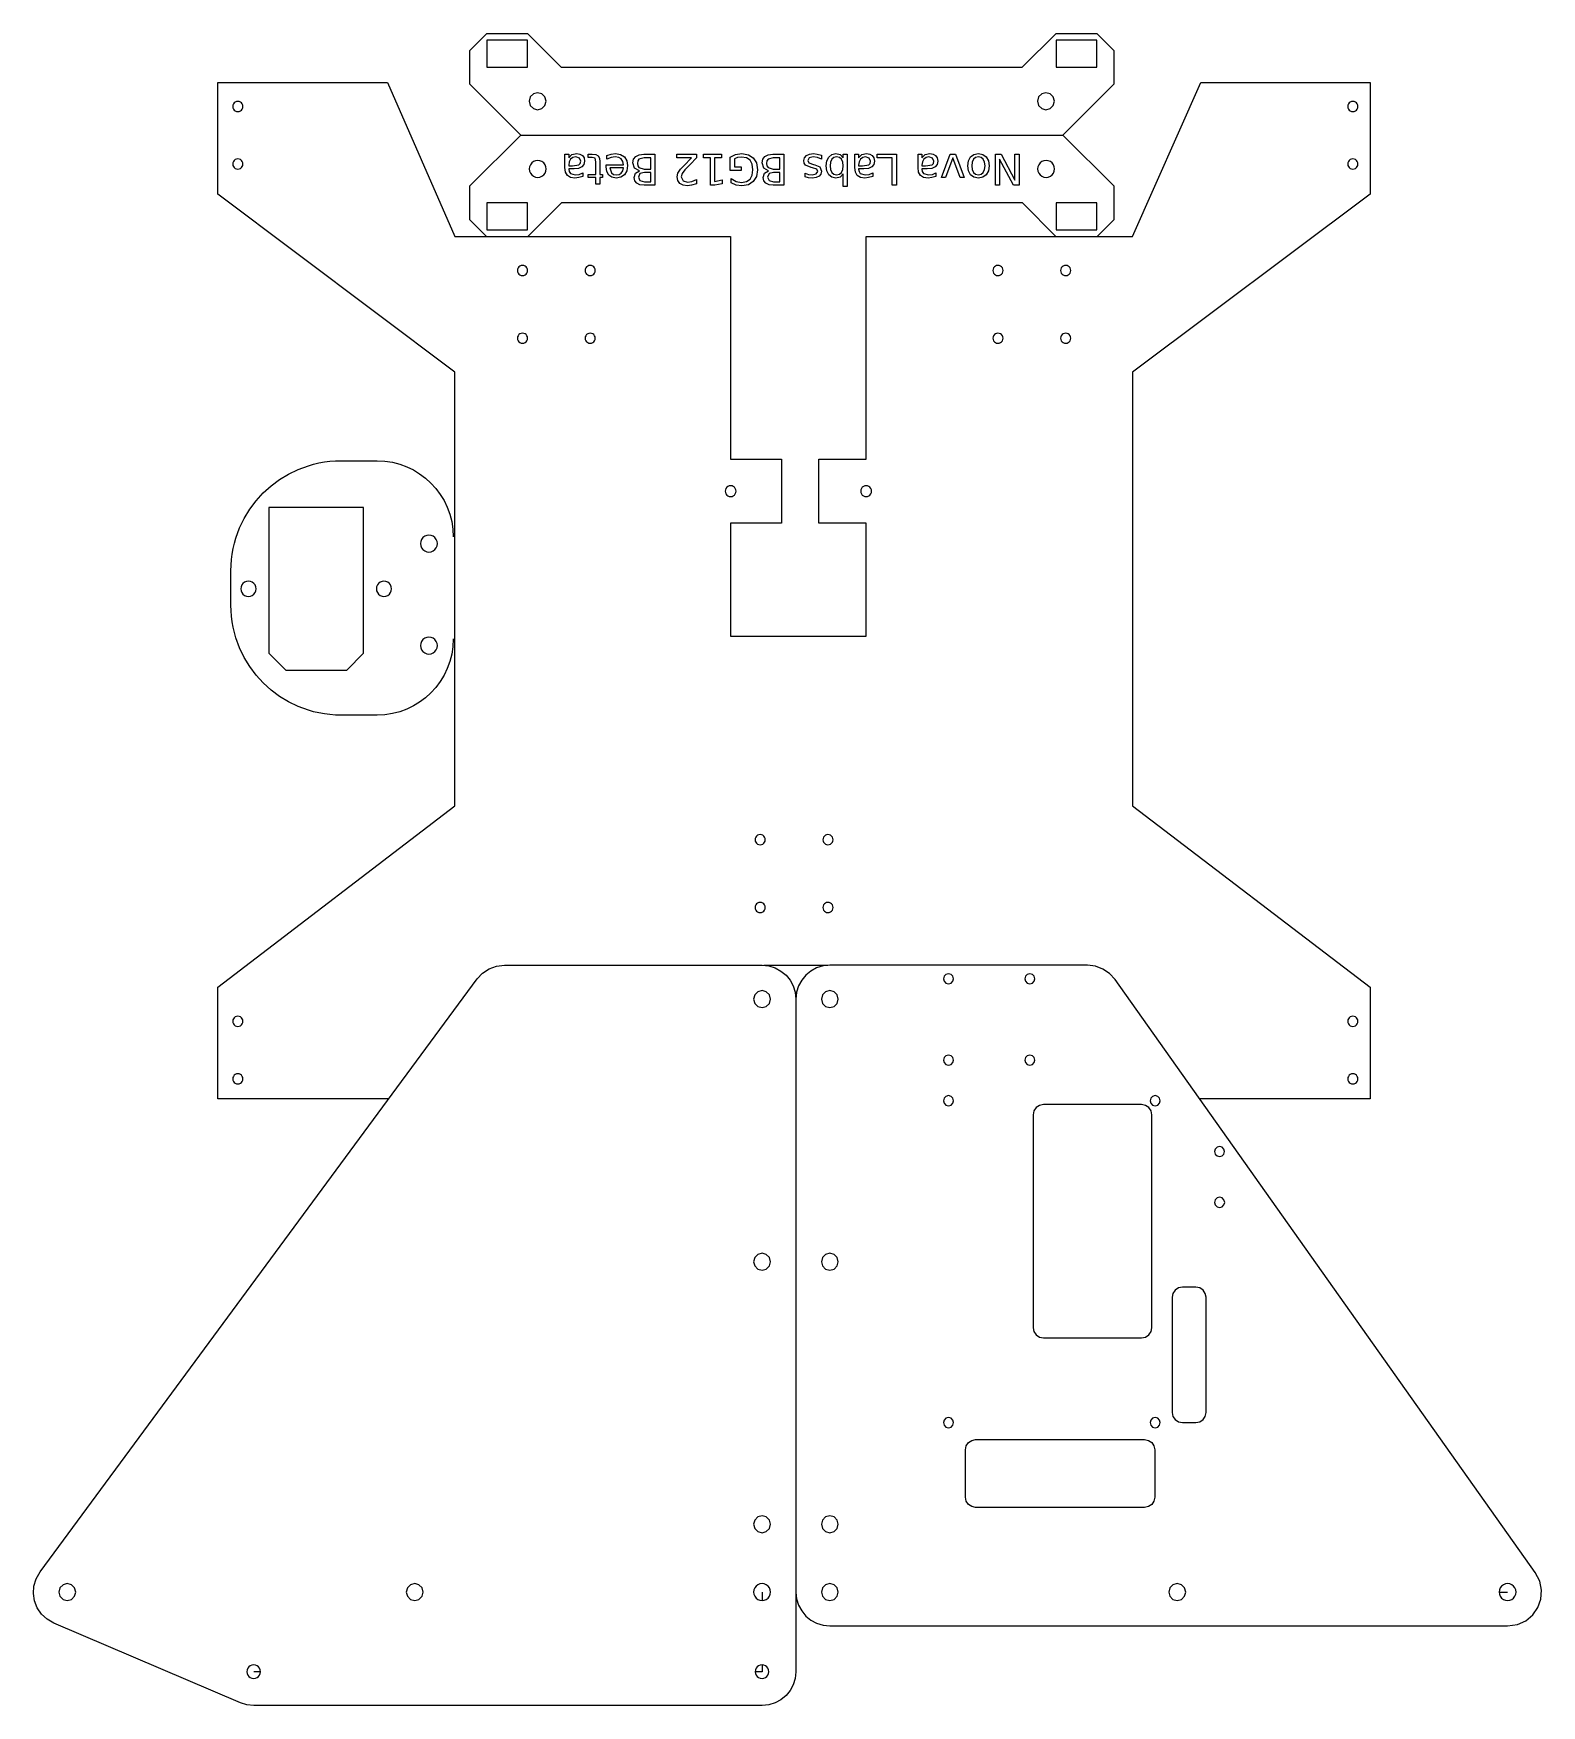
# Model space of a CAD drawing. Extents: x -523 to -78, y -101 to 392.
import ezdxf

# ---------------------------------------------------------------- set-up
doc = ezdxf.new("R2010")
doc.units = 0
doc.layers.add('Layer_1', color=7, linetype='CONTINUOUS')

msp = doc.modelspace()

# ---------------------------------------------------------------- linework, layer by layer
at = {"layer": 'Layer_1', "color": 7}
for points in [[(-378.845129, 362.330271), (-393.877989, 377.330291), (-393.877989, 387.302651), (-388.861359, 392.330291), (-376.861359, 392.330291), (-366.868899, 382.330281), (-230.874267, 382.330281), (-220.86136, 392.330291), (-208.872311, 392.330291), (-203.86136, 387.330271), (-203.86136, 377.330291), (-218.828571, 362.330271)], [(-417.704986, 77.8721), (-468.175659, 77.8721), (-468.175659, 110.872097), (-398.325659, 164.372098), (-398.325659, 292.372097), (-468.175659, 344.872095), (-468.175659, 377.872094), (-418.17568, 377.872094), (-398.325659, 332.372096), (-316.907019, 332.372096), (-316.907019, 266.722577), (-301.88784, 266.722577), (-301.88784, 247.755624), (-316.907019, 247.755624), (-316.907019, 214.39641), (-276.924721, 214.39641), (-276.924721, 247.755624), (-290.882708, 247.755624), (-290.882708, 266.722577), (-276.924721, 266.722577), (-276.924721, 332.372096), (-198.325665, 332.372096), (-178.17566, 377.872094), (-128.175681, 377.872094), (-128.175681, 344.872095), (-198.325665, 292.372097), (-198.325665, 164.372098), (-128.175681, 110.872097), (-128.175681, 77.8721), (-178.561952, 77.8721)], [(-388.801387, 332.330259), (-393.812338, 337.330275), (-393.812338, 347.330255), (-378.845127, 362.330278), (-218.828568, 362.330278), (-203.795708, 347.330255), (-203.795708, 337.357897), (-208.81234, 332.330259)], [(-220.81234, 332.330259), (-230.8048, 342.330265), (-366.799431, 342.330265), (-376.812338, 332.330259)], [(-398.749665, 213.632014), (-398.865829, 211.331518), (-399.206784, 209.097475), (-399.761218, 206.941197), (-400.517824, 204.873992), (-401.465291, 202.907171), (-402.592309, 201.052042), (-403.887568, 199.319916), (-405.339759, 197.722103), (-406.937573, 196.269912), (-408.669698, 194.974652), (-410.524826, 193.847634), (-412.491647, 192.900168), (-414.558851, 192.143562), (-416.715129, 191.589127), (-418.94917, 191.248172), (-421.249665, 191.132007), (-431.834909, 191.132007), (-433.507355, 191.174296), (-435.157846, 191.299801), (-436.78434, 191.50648), (-438.384795, 191.792292), (-439.957168, 192.155194), (-441.499418, 192.593144), (-444.485379, 193.68602), (-447.326343, 195.054585), (-450.005973, 196.682501), (-452.507932, 198.553433), (-454.815884, 200.651044), (-456.913494, 202.958997), (-458.784424, 205.460958), (-460.412339, 208.140588), (-461.780902, 210.981552), (-462.873776, 213.967514), (-463.311725, 215.509764), (-463.674626, 217.082137), (-463.960437, 218.682591), (-464.167116, 220.309085), (-464.29262, 221.959575), (-464.334908, 223.632021), (-464.334908, 233.723943), (-464.292619, 235.396389), (-464.167113, 237.046879), (-463.960433, 238.673372), (-463.674621, 240.273826), (-463.311719, 241.846199), (-462.873769, 243.388448), (-461.780893, 246.374408), (-460.41233, 249.21537), (-458.784414, 251.894998), (-456.913484, 254.396956), (-454.815874, 256.704907), (-452.507922, 258.802516), (-450.005964, 260.673445), (-447.326335, 262.301359), (-444.485373, 263.669922), (-441.499412, 264.762796), (-439.957163, 265.200746), (-438.384791, 265.563647), (-436.784337, 265.849458), (-435.157845, 266.056137), (-433.507354, 266.181642), (-431.834909, 266.223931), (-421.249665, 266.223931), (-418.949172, 266.107766), (-416.715132, 265.766811), (-414.558856, 265.212376), (-412.491652, 264.455771), (-410.524832, 263.508304), (-408.669704, 262.381287), (-406.937578, 261.086028), (-405.339765, 259.633838), (-403.887573, 258.036026), (-402.592313, 256.303902), (-401.465295, 254.448776), (-400.517828, 252.481957), (-399.761221, 250.414755), (-399.206785, 248.25848), (-398.86583, 246.024442), (-398.749665, 243.72395)], [(-307.05927, 117.36473), (-288.21679, 117.36473)], [(-297.622833, -67.668948), (-297.419668, -69.684298), (-296.836982, -71.561402), (-295.914988, -73.260047), (-294.693897, -74.740021), (-293.213922, -75.96111), (-291.515277, -76.883103), (-289.638173, -77.465787), (-287.622823, -77.668948), (-87.622823, -77.668948), (-84.749471, -77.262461), (-82.263948, -76.134371), (-80.237117, -74.421738), (-78.739839, -72.261621), (-77.842976, -69.791077), (-77.617389, -67.147166), (-78.133941, -64.466947), (-79.463493, -61.887478), (-203.463493, 113.112522), (-205.073316, 114.887944), (-207.030147, 116.214033), (-209.243483, 117.043999), (-211.622823, 117.331052), (-287.622823, 117.331052), (-289.638173, 117.127891), (-291.515277, 116.545207), (-293.213922, 115.623214), (-294.693897, 114.402125), (-295.914988, 112.922151), (-296.836982, 111.223506), (-297.419668, 109.346402), (-297.622833, 107.331052)], [(-307.632673, -67.668958), (-307.632673, -70.168958)], [(-90.122823, -67.668948), (-87.622823, -67.668948)], [(-455.632673, -91.168958), (-457.632673, -91.168958)], [(-307.632673, -91.168958), (-309.632683, -91.168958)], [(-307.632673, -89.168958), (-307.632673, -91.168958)]]:
    msp.add_lwpolyline(points, dxfattribs=at)
for points in [[(-388.861359, 382.330281), (-376.861359, 382.330281), (-376.861359, 390.330271), (-388.861359, 390.330271)], [(-220.86136, 390.330271), (-220.86136, 382.330281), (-208.86136, 382.330281), (-208.86136, 390.330271)], [(-462.310084, 372.27989), (-462.701638, 372.22816), (-463.060461, 372.079225), (-463.36904, 371.843188), (-463.609865, 371.530148), (-463.760697, 371.165127), (-463.810975, 370.77989), (-463.760697, 370.394654), (-463.609865, 370.029633), (-463.36904, 369.716593), (-463.060461, 369.480556), (-462.701638, 369.331621), (-462.310084, 369.279891), (-461.91853, 369.331621), (-461.559708, 369.480556), (-461.251129, 369.716593), (-461.010304, 370.029633), (-460.859471, 370.394654), (-460.809193, 370.77989), (-460.859471, 371.165127), (-461.010304, 371.530148), (-461.251129, 371.843188), (-461.559708, 372.079225), (-461.91853, 372.22816), (-462.310084, 372.27989)], [(-371.361359, 372.330271), (-371.695887, 373.580789), (-372.611005, 374.496355), (-373.861359, 374.831496), (-375.111713, 374.496355), (-376.026831, 373.580789), (-376.361359, 372.330271), (-376.026831, 371.079753), (-375.111713, 370.164187), (-373.861359, 369.829046), (-372.611005, 370.164187), (-371.695887, 371.079753), (-371.361359, 372.330271)], [(-221.361359, 372.330271), (-221.695887, 373.580789), (-222.611005, 374.496355), (-223.861359, 374.831496), (-225.111713, 374.496355), (-226.026831, 373.580789), (-226.361359, 372.330271), (-226.026831, 371.079753), (-225.111713, 370.164187), (-223.861359, 369.829046), (-222.611005, 370.164187), (-221.695887, 371.079753), (-221.361359, 372.330271)], [(-133.31008, 372.27989), (-133.701634, 372.22816), (-134.060456, 372.079225), (-134.369035, 371.843188), (-134.60986, 371.530148), (-134.760693, 371.165127), (-134.81097, 370.77989), (-134.760693, 370.394654), (-134.60986, 370.029633), (-134.369035, 369.716593), (-134.060456, 369.480556), (-133.701634, 369.331621), (-133.31008, 369.279891), (-132.918526, 369.331621), (-132.559703, 369.480556), (-132.251124, 369.716593), (-132.010299, 370.029633), (-131.859466, 370.394654), (-131.809189, 370.77989), (-131.859466, 371.165127), (-132.010299, 371.530148), (-132.251124, 371.843188), (-132.559703, 372.079225), (-132.918526, 372.22816), (-133.31008, 372.27989)], [(-365.807703, 352.760541), (-365.807703, 356.675631), (-364.680356, 356.675631), (-364.680356, 355.634061), (-363.718434, 356.559221), (-362.309249, 356.853311), (-361.362645, 356.706266), (-360.630481, 356.265131), (-360.166369, 355.571259), (-360.011665, 354.678261), (-360.204662, 353.662731), (-360.783653, 352.932101), (-361.751702, 352.490966), (-363.099618, 352.343921), (-364.680356, 352.343921), (-364.680356, 352.233631), (-364.551691, 351.544359), (-364.165697, 351.032761), (-362.732004, 350.603881), (-361.586276, 350.744801), (-360.51407, 351.167551), (-360.51407, 350.125981), (-361.714941, 349.770621), (-362.848415, 349.648081), (-364.148848, 349.841079), (-365.072477, 350.420071), (-365.623897, 351.391184), (-365.807703, 352.760541)], [(-363.559135, 353.226191), (-361.665926, 353.538661), (-361.270741, 353.961416), (-361.139013, 354.604741), (-361.531134, 355.560531), (-362.609467, 355.909771), (-363.453446, 355.744344), (-364.110555, 355.248061), (-364.537906, 354.471479), (-364.680356, 353.477391), (-364.680356, 353.226191)], [(-356.629619, 347.865161), (-356.629619, 349.813511), (-358.951708, 349.813511), (-358.951708, 350.689661), (-356.629619, 350.689661), (-356.629619, 354.414801), (-356.856309, 355.493141), (-357.793729, 355.732091), (-358.951708, 355.732091), (-358.951708, 356.675631), (-357.793729, 356.675631), (-356.690887, 356.554624), (-355.992419, 356.191601), (-355.620209, 355.502326), (-355.496139, 354.414801), (-355.496139, 350.689661), (-354.669009, 350.689661), (-354.669009, 349.813511), (-355.496139, 349.813511), (-355.496139, 347.865161)], [(-353.664199, 352.962731), (-353.664199, 353.514151), (-348.480859, 353.514151), (-348.692224, 354.540406), (-349.179319, 355.290951), (-349.932927, 355.745871), (-350.931609, 355.897511), (-352.187619, 355.738211), (-353.400749, 355.260321), (-353.400749, 356.326391), (-352.156989, 356.718521), (-350.864219, 356.853311), (-349.392232, 356.614361), (-348.260289, 355.897511), (-347.543439, 354.773229), (-347.304489, 353.311961), (-347.531184, 351.801686), (-348.211269, 350.640641), (-349.281947, 349.896221), (-350.668159, 349.648081), (-351.907319, 349.871714), (-352.855459, 350.542611), (-353.462014, 351.591841), (-353.664199, 352.962731)], [(-339.241509, 347.528181), (-342.402979, 347.528181), (-343.655934, 347.675226), (-344.584159, 348.116361), (-345.158554, 348.828611), (-345.350019, 349.789001), (-344.957899, 351.124661), (-343.806039, 351.743481), (-345.221349, 352.564481), (-345.729889, 354.114591), (-345.521574, 355.200584), (-344.896629, 356.007801), (-343.887222, 356.508674), (-342.525519, 356.675631), (-339.241509, 356.675631)], [(-340.479139, 352.307151), (-340.479139, 355.658561), (-342.464249, 355.658561), (-343.940829, 355.248061), (-344.303852, 354.722681), (-344.424859, 353.979801), (-344.303852, 353.235381), (-343.940829, 352.717661), (-342.464249, 352.307151)], [(-328.433669, 355.634061), (-332.753129, 355.634061), (-332.753129, 356.675631), (-326.944839, 356.675631), (-326.944839, 355.634061), (-328.862549, 353.679581), (-330.394279, 352.092711), (-331.221409, 350.965371), (-331.460359, 350.052461), (-330.945699, 348.863841), (-329.616159, 348.404331), (-328.384659, 348.606511), (-327.006109, 349.219201), (-327.006109, 347.969321), (-328.403039, 347.515931), (-329.591649, 347.362751), (-330.869107, 347.540431), (-331.858599, 348.073471), (-332.492739, 348.903666), (-332.704119, 349.972811), (-332.489669, 351.045011), (-331.723809, 352.233631), (-330.749639, 353.262951), (-328.433669, 355.634061)], [(-319.592569, 355.634061), (-321.614439, 355.634061), (-321.614439, 348.655531), (-319.414889, 349.096661), (-319.414889, 347.969321), (-321.602189, 347.528181), (-322.839819, 347.528181), (-322.839819, 355.634061), (-324.861699, 355.634061), (-324.861699, 356.675631), (-319.592569, 356.675631)], [(-315.775509, 355.370601), (-315.775509, 352.913721), (-313.753639, 352.913721), (-313.753639, 351.896651), (-317.000889, 351.896651), (-317.000889, 355.823991), (-315.420149, 356.595981), (-313.575959, 356.853311), (-311.664369, 356.540839), (-310.218419, 355.603421), (-309.313177, 354.102334), (-309.011429, 352.111091), (-309.313177, 350.116791), (-310.218419, 348.618771), (-311.664369, 347.676756), (-313.575959, 347.362751), (-315.273109, 347.583321), (-316.761939, 348.232771), (-316.761939, 349.550051), (-315.303739, 348.673911), (-313.680119, 348.379821), (-312.209664, 348.614174), (-311.155839, 349.317231), (-310.526297, 350.484406), (-310.316449, 352.111091), (-310.526297, 353.733186), (-311.155839, 354.898831), (-312.209664, 355.601889), (-313.680119, 355.836241), (-314.850349, 355.725961), (-315.775509, 355.370601)], [(-301.156749, 347.528181), (-304.318229, 347.528181), (-305.571177, 347.675226), (-306.499399, 348.116361), (-307.073794, 348.828611), (-307.265259, 349.789001), (-306.873139, 351.124661), (-305.721289, 351.743481), (-307.136599, 352.564481), (-307.645129, 354.114591), (-307.436814, 355.200584), (-306.811869, 356.007801), (-305.802469, 356.508674), (-304.440769, 356.675631), (-301.156749, 356.675631)], [(-302.394389, 352.307151), (-302.394389, 355.658561), (-304.379499, 355.658561), (-305.856079, 355.248061), (-306.219094, 354.722681), (-306.340099, 353.979801), (-306.219094, 353.235381), (-305.856079, 352.717661), (-304.379499, 352.307151)], [(-294.944089, 350.015701), (-294.944089, 351.081781), (-293.951529, 350.714161), (-292.885449, 350.591631), (-291.623309, 350.848951), (-291.206689, 351.620941), (-291.506899, 352.239761), (-292.713899, 352.662511), (-293.099889, 352.748311), (-294.803169, 353.477411), (-295.184567, 354.036489), (-295.311699, 354.782441), (-295.121767, 355.638671), (-294.551969, 356.295781), (-293.655909, 356.713944), (-292.474949, 356.853331), (-291.323099, 356.743041), (-290.067079, 356.424441), (-290.067079, 355.260341), (-291.298589, 355.750491), (-292.499459, 355.909791), (-293.724839, 355.640201), (-294.153719, 354.868211), (-293.841249, 354.163621), (-292.487209, 353.691851), (-292.095079, 353.599951), (-290.581739, 352.925991), (-290.116099, 351.669981), (-290.287652, 350.812216), (-290.802309, 350.175021), (-291.632502, 349.779831), (-292.750659, 349.648101), (-293.927019, 349.740001), (-294.944089, 350.015711)], [(-283.695119, 350.855081), (-284.589639, 349.948301), (-285.888539, 349.648081), (-287.020484, 349.896221), (-287.916539, 350.640641), (-288.504727, 351.789436), (-288.700789, 353.250701), (-288.504727, 354.711959), (-287.916539, 355.860751), (-287.020484, 356.605171), (-285.888539, 356.853311), (-284.589639, 356.559221), (-283.695119, 355.646311), (-283.695119, 356.675631), (-282.561639, 356.675631), (-282.561639, 347.142191), (-283.695119, 347.142191)], [(-287.530549, 353.250701), (-287.401884, 352.141731), (-287.015889, 351.302341), (-286.410859, 350.769309), (-285.612829, 350.591631), (-284.813274, 350.769309), (-284.203649, 351.302341), (-283.822252, 352.141731), (-283.695119, 353.250701), (-283.822252, 354.361194), (-284.203649, 355.205171), (-284.813274, 355.733621), (-285.612829, 355.909771), (-286.410859, 355.733621), (-287.015889, 355.205171), (-287.401884, 354.361194), (-287.530549, 353.250701)], [(-280.276309, 352.760541), (-280.276309, 356.675631), (-279.148969, 356.675631), (-279.148969, 355.634061), (-278.187039, 356.559221), (-276.777859, 356.853311), (-275.831252, 356.706266), (-275.099089, 356.265131), (-274.634974, 355.571259), (-274.480269, 354.678261), (-274.673267, 353.662731), (-275.252259, 352.932101), (-276.220312, 352.490966), (-277.568229, 352.343921), (-279.148969, 352.343921), (-279.148969, 352.233631), (-279.020304, 351.544359), (-278.634309, 351.032761), (-277.200609, 350.603881), (-276.054889, 350.744801), (-274.982679, 351.167551), (-274.982679, 350.125981), (-276.183549, 349.770621), (-277.317029, 349.648081), (-278.617459, 349.841079), (-279.541089, 350.420071), (-280.092504, 351.391184), (-280.276309, 352.760541)], [(-278.027739, 353.226191), (-276.134539, 353.538661), (-275.739349, 353.961416), (-275.607619, 354.604741), (-275.999739, 355.560531), (-277.078079, 355.909771), (-277.922054, 355.744344), (-278.579159, 355.248061), (-279.006517, 354.471479), (-279.148969, 353.477391), (-279.148969, 353.226191)], [(-267.973519, 347.528181), (-269.211149, 347.528181), (-269.211149, 355.634061), (-273.665399, 355.634061), (-273.665399, 356.675631), (-267.973519, 356.675631)], [(-261.601549, 352.760541), (-261.601549, 356.675631), (-260.474199, 356.675631), (-260.474199, 355.634061), (-259.512279, 356.559221), (-258.103099, 356.853311), (-257.156492, 356.706266), (-256.424329, 356.265131), (-255.960214, 355.571259), (-255.805509, 354.678261), (-255.998507, 353.662731), (-256.577499, 352.932101), (-257.545552, 352.490966), (-258.893469, 352.343921), (-260.474199, 352.343921), (-260.474199, 352.233631), (-260.345534, 351.544359), (-259.959539, 351.032761), (-258.525849, 350.603881), (-257.380119, 350.744801), (-256.307919, 351.167551), (-256.307919, 350.125981), (-257.508789, 349.770621), (-258.642259, 349.648081), (-259.942694, 349.841079), (-260.866319, 350.420071), (-261.417742, 351.391184), (-261.601549, 352.760541)], [(-259.352979, 353.226191), (-257.459769, 353.538661), (-257.064587, 353.961416), (-256.932859, 354.604741), (-257.324979, 355.560531), (-258.403309, 355.909771), (-259.247292, 355.744344), (-259.904399, 355.248061), (-260.331749, 354.471479), (-260.474199, 353.477391), (-260.474199, 353.226191)], [(-247.999849, 349.813511), (-249.194599, 349.813511), (-251.339009, 355.572791), (-253.483419, 349.813511), (-254.678159, 349.813511), (-252.104869, 356.675631), (-250.573149, 356.675631)], [(-243.796809, 349.648081), (-245.109492, 349.887031), (-246.106639, 350.603881), (-246.736182, 351.743481), (-246.946029, 353.250701), (-246.736182, 354.754849), (-246.106639, 355.897511), (-245.109492, 356.614361), (-243.796809, 356.853311), (-242.479527, 356.614361), (-241.480839, 355.897511), (-240.855894, 354.754849), (-240.647579, 353.250701), (-240.855894, 351.743481), (-241.480839, 350.603881), (-242.479527, 349.887031), (-243.796809, 349.648081)], [(-243.796809, 350.603881), (-242.984994, 350.781561), (-242.363109, 351.314601), (-241.967927, 352.150921), (-241.836199, 353.250701), (-241.966397, 354.352006), (-242.356989, 355.192921), (-242.980399, 355.721364), (-243.796809, 355.897511), (-244.604024, 355.719831), (-245.224369, 355.186791), (-245.619552, 354.347409), (-245.751279, 353.250701), (-245.619552, 352.158576), (-245.224369, 351.320721), (-244.604024, 350.783091), (-243.796809, 350.603881)], [(-231.800349, 347.528181), (-233.466869, 347.528181), (-237.522869, 355.180671), (-237.522869, 347.528181), (-238.723739, 347.528181), (-238.723739, 356.675631), (-237.057229, 356.675631), (-233.001229, 349.023141), (-233.001229, 356.675631), (-231.800349, 356.675631)], [(-462.310084, 355.279893), (-462.701461, 355.227969), (-463.060085, 355.078931), (-463.368468, 354.842873), (-463.609123, 354.529892), (-463.759845, 354.164988), (-463.810085, 353.779892), (-463.759845, 353.394795), (-463.609123, 353.029891), (-463.368468, 352.716911), (-463.060085, 352.480853), (-462.701461, 352.331814), (-462.310084, 352.279891), (-461.918708, 352.331814), (-461.560084, 352.480853), (-461.251701, 352.716911), (-461.011045, 353.029891), (-460.860324, 353.394795), (-460.810083, 353.779892), (-460.860324, 354.164988), (-461.011045, 354.529892), (-461.251701, 354.842873), (-461.560084, 355.078931), (-461.918708, 355.227969), (-462.310084, 355.279893)], [(-376.312339, 352.330271), (-376.2258, 351.677977), (-375.977403, 351.080271), (-375.583973, 350.566299), (-375.062339, 350.165207), (-374.454166, 349.914005), (-373.812339, 349.830271), (-373.170511, 349.914005), (-372.562339, 350.165207), (-372.040705, 350.566299), (-371.647275, 351.080271), (-371.398877, 351.677977), (-371.312339, 352.330271), (-371.398877, 352.982565), (-371.647275, 353.580271), (-372.040705, 354.094243), (-372.562339, 354.495335), (-373.170511, 354.746537), (-373.812339, 354.830272), (-374.454166, 354.746537), (-375.062339, 354.495335), (-375.583973, 354.094243), (-375.977403, 353.580271), (-376.2258, 352.982565), (-376.312339, 352.330271)], [(-352.536859, 352.631881), (-352.016069, 351.155301), (-351.430954, 350.741736), (-350.680409, 350.603881), (-349.830304, 350.737141), (-349.167069, 351.136921), (-348.722867, 351.778714), (-348.517619, 352.638011)], [(-340.479139, 348.545241), (-340.479139, 351.302341), (-342.311079, 351.302341), (-343.658999, 350.965371), (-344.106259, 349.923791), (-343.658999, 348.888351), (-342.311079, 348.545241)], [(-302.394389, 348.545241), (-302.394389, 351.302341), (-304.226329, 351.302341), (-305.574239, 350.965371), (-306.021509, 349.923791), (-305.574239, 348.888351), (-304.226329, 348.545241)], [(-226.312339, 352.330271), (-226.225801, 351.677977), (-225.977403, 351.080271), (-225.583973, 350.566299), (-225.062339, 350.165207), (-224.454167, 349.914005), (-223.812339, 349.830271), (-223.170512, 349.914005), (-222.562339, 350.165207), (-222.040705, 350.566299), (-221.647275, 351.080271), (-221.398878, 351.677977), (-221.312339, 352.330271), (-221.398878, 352.982565), (-221.647275, 353.580271), (-222.040705, 354.094243), (-222.562339, 354.495335), (-223.170512, 354.746537), (-223.812339, 354.830271), (-224.454167, 354.746537), (-225.062339, 354.495335), (-225.583973, 354.094243), (-225.977403, 353.580271), (-226.225801, 352.982565), (-226.312339, 352.330271)], [(-133.31008, 355.279893), (-133.701456, 355.227969), (-134.06008, 355.078931), (-134.368463, 354.842873), (-134.609119, 354.529892), (-134.75984, 354.164988), (-134.810081, 353.779892), (-134.75984, 353.394795), (-134.609119, 353.029891), (-134.368463, 352.716911), (-134.06008, 352.480853), (-133.701456, 352.331814), (-133.31008, 352.279891), (-132.918703, 352.331814), (-132.560079, 352.480853), (-132.251696, 352.716911), (-132.011041, 353.029891), (-131.860319, 353.394795), (-131.810079, 353.779892), (-131.860319, 354.164988), (-132.011041, 354.529892), (-132.251696, 354.842873), (-132.560079, 355.078931), (-132.918703, 355.227969), (-133.31008, 355.279893)], [(-376.812338, 334.33027), (-376.812338, 342.330265), (-388.812338, 342.330265), (-388.812338, 334.33027)], [(-208.81234, 342.330265), (-220.81234, 342.330265), (-220.81234, 334.33027), (-208.81234, 334.33027)], [(-378.325673, 323.872094), (-378.717227, 323.820364), (-379.07605, 323.67143), (-379.384629, 323.435392), (-379.625454, 323.122352), (-379.776286, 322.757331), (-379.826564, 322.372095), (-379.776286, 321.986858), (-379.625454, 321.621838), (-379.384629, 321.308798), (-379.07605, 321.07276), (-378.717227, 320.923825), (-378.325673, 320.872095), (-377.934119, 320.923825), (-377.575297, 321.07276), (-377.266718, 321.308798), (-377.025893, 321.621838), (-376.87506, 321.986858), (-376.824782, 322.372095), (-376.87506, 322.757331), (-377.025893, 323.122352), (-377.266718, 323.435392), (-377.575297, 323.67143), (-377.934119, 323.820364), (-378.325673, 323.872094)], [(-358.325661, 323.872094), (-358.717215, 323.820364), (-359.076037, 323.67143), (-359.384616, 323.435392), (-359.625441, 323.122352), (-359.776274, 322.757331), (-359.826551, 322.372095), (-359.776274, 321.986858), (-359.625441, 321.621838), (-359.384616, 321.308798), (-359.076037, 321.07276), (-358.717215, 320.923825), (-358.325661, 320.872095), (-357.934106, 320.923825), (-357.575284, 321.07276), (-357.266705, 321.308798), (-357.02588, 321.621838), (-356.875047, 321.986858), (-356.82477, 322.372095), (-356.875047, 322.757331), (-357.02588, 323.122352), (-357.266705, 323.435392), (-357.575284, 323.67143), (-357.934106, 323.820364), (-358.325661, 323.872094)], [(-238.025679, 323.872094), (-238.417233, 323.820364), (-238.776056, 323.67143), (-239.084635, 323.435392), (-239.32546, 323.122352), (-239.476293, 322.757331), (-239.52657, 322.372095), (-239.476293, 321.986858), (-239.32546, 321.621838), (-239.084635, 321.308798), (-238.776056, 321.07276), (-238.417233, 320.923825), (-238.025679, 320.872095), (-237.634125, 320.923825), (-237.275303, 321.07276), (-236.966724, 321.308798), (-236.725899, 321.621838), (-236.575066, 321.986858), (-236.524789, 322.372095), (-236.575066, 322.757331), (-236.725899, 323.122352), (-236.966724, 323.435392), (-237.275303, 323.67143), (-237.634125, 323.820364), (-238.025679, 323.872094)], [(-218.025667, 323.872094), (-218.417221, 323.820364), (-218.776043, 323.67143), (-219.084622, 323.435392), (-219.325447, 323.122352), (-219.47628, 322.757331), (-219.526558, 322.372095), (-219.47628, 321.986858), (-219.325447, 321.621838), (-219.084622, 321.308798), (-218.776043, 321.07276), (-218.417221, 320.923825), (-218.025667, 320.872095), (-217.634113, 320.923825), (-217.27529, 321.07276), (-216.966711, 321.308798), (-216.725886, 321.621838), (-216.575054, 321.986858), (-216.524776, 322.372095), (-216.575054, 322.757331), (-216.725886, 323.122352), (-216.966711, 323.435392), (-217.27529, 323.67143), (-217.634113, 323.820364), (-218.025667, 323.872094)], [(-378.325673, 303.872095), (-378.717227, 303.820365), (-379.07605, 303.67143), (-379.384629, 303.435393), (-379.625454, 303.122353), (-379.776286, 302.757332), (-379.826564, 302.372095), (-379.776286, 301.986859), (-379.625454, 301.621838), (-379.384629, 301.308798), (-379.07605, 301.072761), (-378.717227, 300.923826), (-378.325673, 300.872096), (-377.934119, 300.923826), (-377.575297, 301.072761), (-377.266718, 301.308798), (-377.025893, 301.621838), (-376.87506, 301.986859), (-376.824782, 302.372095), (-376.87506, 302.757332), (-377.025893, 303.122353), (-377.266718, 303.435393), (-377.575297, 303.67143), (-377.934119, 303.820365), (-378.325673, 303.872095)], [(-358.325661, 303.872095), (-358.717215, 303.820365), (-359.076037, 303.67143), (-359.384616, 303.435393), (-359.625441, 303.122353), (-359.776274, 302.757332), (-359.826551, 302.372095), (-359.776274, 301.986859), (-359.625441, 301.621838), (-359.384616, 301.308798), (-359.076037, 301.072761), (-358.717215, 300.923826), (-358.325661, 300.872096), (-357.934106, 300.923826), (-357.575284, 301.072761), (-357.266705, 301.308798), (-357.02588, 301.621838), (-356.875047, 301.986859), (-356.82477, 302.372095), (-356.875047, 302.757332), (-357.02588, 303.122353), (-357.266705, 303.435393), (-357.575284, 303.67143), (-357.934106, 303.820365), (-358.325661, 303.872095)], [(-238.025679, 303.872095), (-238.417233, 303.820365), (-238.776056, 303.67143), (-239.084635, 303.435393), (-239.32546, 303.122353), (-239.476293, 302.757332), (-239.52657, 302.372095), (-239.476293, 301.986859), (-239.32546, 301.621838), (-239.084635, 301.308798), (-238.776056, 301.072761), (-238.417233, 300.923826), (-238.025679, 300.872096), (-237.634125, 300.923826), (-237.275303, 301.072761), (-236.966724, 301.308798), (-236.725899, 301.621838), (-236.575066, 301.986859), (-236.524789, 302.372095), (-236.575066, 302.757332), (-236.725899, 303.122353), (-236.966724, 303.435393), (-237.275303, 303.67143), (-237.634125, 303.820365), (-238.025679, 303.872095)], [(-218.025667, 303.872095), (-218.417221, 303.820365), (-218.776043, 303.67143), (-219.084622, 303.435393), (-219.325447, 303.122353), (-219.47628, 302.757332), (-219.526558, 302.372095), (-219.47628, 301.986859), (-219.325447, 301.621838), (-219.084622, 301.308798), (-218.776043, 301.072761), (-218.417221, 300.923826), (-218.025667, 300.872096), (-217.634113, 300.923826), (-217.27529, 301.072761), (-216.966711, 301.308798), (-216.725886, 301.621838), (-216.575054, 301.986859), (-216.524776, 302.372095), (-216.575054, 302.757332), (-216.725886, 303.122353), (-216.966711, 303.435393), (-217.27529, 303.67143), (-217.634113, 303.820365), (-218.025667, 303.872095)], [(-316.907019, 258.839099), (-317.324854, 258.784113), (-317.707796, 258.625354), (-318.037144, 258.373601), (-318.294193, 258.039632), (-318.455193, 257.650159), (-318.508859, 257.239101), (-318.455193, 256.828042), (-318.294193, 256.438569), (-318.037144, 256.1046), (-317.707796, 255.852847), (-317.324854, 255.694088), (-316.907019, 255.639102), (-316.489184, 255.694088), (-316.106241, 255.852847), (-315.776894, 256.1046), (-315.519845, 256.438569), (-315.358845, 256.828042), (-315.305179, 257.239101), (-315.358845, 257.650159), (-315.519845, 258.039632), (-315.776894, 258.373601), (-316.106241, 258.625354), (-316.489184, 258.784113), (-316.907019, 258.839099)], [(-276.924721, 258.839099), (-277.342556, 258.784113), (-277.725498, 258.625354), (-278.054845, 258.373601), (-278.311895, 258.039632), (-278.472894, 257.650159), (-278.526561, 257.239101), (-278.472894, 256.828042), (-278.311895, 256.438569), (-278.054845, 256.1046), (-277.725498, 255.852847), (-277.342556, 255.694088), (-276.924721, 255.639102), (-276.506885, 255.694088), (-276.123943, 255.852847), (-275.794596, 256.1046), (-275.537546, 256.438569), (-275.376547, 256.828042), (-275.32288, 257.239101), (-275.376547, 257.650159), (-275.537546, 258.039632), (-275.794596, 258.373601), (-276.123943, 258.625354), (-276.506885, 258.784113), (-276.924721, 258.839099)], [(-425.195435, 209.424875), (-425.195435, 252.424878), (-453.195434, 252.424878), (-453.195434, 209.424875), (-448.195434, 204.424859), (-430.195435, 204.424859)], [(-403.40853, 241.77323), (-403.495069, 242.425524), (-403.743467, 243.02323), (-404.136896, 243.537201), (-404.65853, 243.938293), (-405.266703, 244.189496), (-405.90853, 244.27323), (-406.550357, 244.189496), (-407.15853, 243.938293), (-407.680164, 243.537201), (-408.073594, 243.02323), (-408.321991, 242.425524), (-408.40853, 241.77323), (-408.321991, 241.120936), (-408.073594, 240.52323), (-407.680164, 240.009258), (-407.15853, 239.608166), (-406.550357, 239.356964), (-405.90853, 239.27323), (-405.266703, 239.356964), (-404.65853, 239.608166), (-404.136896, 240.009258), (-403.743467, 240.52323), (-403.495069, 241.120936), (-403.40853, 241.77323)], [(-456.945435, 228.424868), (-457.022985, 229.012241), (-457.246363, 229.550521), (-457.600415, 230.013435), (-458.069989, 230.374711), (-458.617547, 230.600987), (-459.195434, 230.676412), (-459.773321, 230.600987), (-460.320879, 230.374711), (-460.790453, 230.013435), (-461.144505, 229.550521), (-461.367883, 229.012241), (-461.445434, 228.424868), (-461.367883, 227.837496), (-461.144505, 227.299216), (-460.790453, 226.836302), (-460.320879, 226.475025), (-459.773321, 226.24875), (-459.195434, 226.173325), (-458.617547, 226.24875), (-458.069989, 226.475025), (-457.600415, 226.836302), (-457.246363, 227.299216), (-457.022985, 227.837496), (-456.945435, 228.424868)], [(-416.945435, 228.424868), (-417.02332, 229.011933), (-417.246878, 229.549868), (-417.600965, 230.012443), (-418.070435, 230.373426), (-418.617791, 230.599508), (-419.195435, 230.674868), (-419.77308, 230.599508), (-420.320435, 230.373426), (-420.789906, 230.012443), (-421.143992, 229.549868), (-421.36755, 229.011933), (-421.445435, 228.424868), (-421.36755, 227.837804), (-421.143992, 227.299868), (-420.789906, 226.837294), (-420.320435, 226.476311), (-419.77308, 226.250229), (-419.195435, 226.174868), (-418.617791, 226.250229), (-418.070435, 226.476311), (-417.600965, 226.837294), (-417.246878, 227.299868), (-417.02332, 227.837804), (-416.945435, 228.424868)], [(-403.40853, 211.670208), (-403.495069, 212.322503), (-403.743467, 212.920208), (-404.136896, 213.43418), (-404.65853, 213.835272), (-405.266703, 214.086474), (-405.90853, 214.170208), (-406.550357, 214.086474), (-407.15853, 213.835272), (-407.680164, 213.43418), (-408.073594, 212.920208), (-408.321991, 212.322503), (-408.40853, 211.670208), (-408.321991, 211.017914), (-408.073594, 210.420208), (-407.680164, 209.906237), (-407.15853, 209.505145), (-406.550357, 209.253943), (-405.90853, 209.170208), (-405.266703, 209.253943), (-404.65853, 209.505145), (-404.136896, 209.906237), (-403.743467, 210.420208), (-403.495069, 211.017914), (-403.40853, 211.670208)], [(-308.175663, 155.872098), (-308.56704, 155.820174), (-308.925663, 155.671136), (-309.234046, 155.435078), (-309.474701, 155.122098), (-309.625423, 154.757194), (-309.675663, 154.372098), (-309.625423, 153.987001), (-309.474701, 153.622098), (-309.234046, 153.309117), (-308.925663, 153.07306), (-308.56704, 152.924021), (-308.175663, 152.872098), (-307.784287, 152.924021), (-307.425663, 153.07306), (-307.11728, 153.309117), (-306.876625, 153.622098), (-306.725904, 153.987001), (-306.675663, 154.372098), (-306.725904, 154.757194), (-306.876625, 155.122098), (-307.11728, 155.435078), (-307.425663, 155.671136), (-307.784287, 155.820174), (-308.175663, 155.872098)], [(-288.175677, 155.872098), (-288.567053, 155.820174), (-288.925677, 155.671136), (-289.23406, 155.435078), (-289.474715, 155.122098), (-289.625436, 154.757194), (-289.675677, 154.372098), (-289.625436, 153.987001), (-289.474715, 153.622098), (-289.23406, 153.309117), (-288.925677, 153.07306), (-288.567053, 152.924021), (-288.175677, 152.872098), (-287.7843, 152.924021), (-287.425677, 153.07306), (-287.117294, 153.309117), (-286.876639, 153.622098), (-286.725917, 153.987001), (-286.675677, 154.372098), (-286.725917, 154.757194), (-286.876639, 155.122098), (-287.117294, 155.435078), (-287.425677, 155.671136), (-287.7843, 155.820174), (-288.175677, 155.872098)], [(-308.175663, 135.872098), (-308.56704, 135.820175), (-308.925663, 135.671136), (-309.234046, 135.435078), (-309.474701, 135.122098), (-309.625423, 134.757194), (-309.675663, 134.372098), (-309.625423, 133.987002), (-309.474701, 133.622098), (-309.234046, 133.309118), (-308.925663, 133.07306), (-308.56704, 132.924021), (-308.175663, 132.872098), (-307.784287, 132.924021), (-307.425663, 133.07306), (-307.11728, 133.309118), (-306.876625, 133.622098), (-306.725904, 133.987002), (-306.675663, 134.372098), (-306.725904, 134.757194), (-306.876625, 135.122098), (-307.11728, 135.435078), (-307.425663, 135.671136), (-307.784287, 135.820175), (-308.175663, 135.872098)], [(-288.175677, 135.872098), (-288.567053, 135.820175), (-288.925677, 135.671136), (-289.23406, 135.435078), (-289.474715, 135.122098), (-289.625436, 134.757194), (-289.675677, 134.372098), (-289.625436, 133.987002), (-289.474715, 133.622098), (-289.23406, 133.309118), (-288.925677, 133.07306), (-288.567053, 132.924021), (-288.175677, 132.872098), (-287.7843, 132.924021), (-287.425677, 133.07306), (-287.117294, 133.309118), (-286.876639, 133.622098), (-286.725917, 133.987002), (-286.675677, 134.372098), (-286.725917, 134.757194), (-286.876639, 135.122098), (-287.117294, 135.435078), (-287.425677, 135.671136), (-287.7843, 135.820175), (-288.175677, 135.872098)], [(-516.561773, -76.864728), (-518.598679, -75.699985), (-520.245961, -74.161739), (-521.481022, -72.332966), (-522.281263, -70.296644), (-522.624087, -68.13575), (-522.486895, -65.933259), (-521.84709, -63.77215), (-520.682073, -61.735398), (-391.682083, 113.26459), (-390.075886, 114.978743), (-388.141803, 116.256725), (-385.965508, 117.055254), (-383.632673, 117.33105), (-307.632673, 117.33105), (-305.617323, 117.127887), (-303.740219, 116.545203), (-302.041574, 115.62321), (-300.561599, 114.40212), (-299.340508, 112.922145), (-298.418514, 111.2235), (-297.835828, 109.346395), (-297.632663, 107.331044), (-297.632663, -67.668958), (-297.632663, -91.168958), (-297.835828, -93.184308), (-298.418514, -95.061412), (-299.340508, -96.760057), (-300.561599, -98.240031), (-302.041574, -99.46112), (-303.740219, -100.383113), (-305.617323, -100.965797), (-307.632673, -101.168958), (-457.632673, -101.168958), (-459.637956, -100.965837), (-461.561773, -100.364728)], [(-252.622823, 111.831052), (-251.872823, 112.032014), (-251.323785, 112.581052), (-251.122823, 113.331052), (-251.323785, 114.081052), (-251.872823, 114.63009), (-252.622823, 114.831052), (-253.372823, 114.63009), (-253.921861, 114.081052), (-254.122823, 113.331052), (-253.921861, 112.581052), (-253.372823, 112.032014), (-252.622823, 111.831052)], [(-228.622823, 111.831052), (-227.872823, 112.032014), (-227.323785, 112.581052), (-227.122823, 113.331052), (-227.323785, 114.081052), (-227.872823, 114.63009), (-228.622823, 114.831052), (-229.372823, 114.63009), (-229.921861, 114.081052), (-230.122823, 113.331052), (-229.921861, 112.581052), (-229.372823, 112.032014), (-228.622823, 111.831052)], [(-307.632673, 109.831039), (-308.884785, 109.497772), (-309.801903, 108.582487), (-310.137673, 107.331044), (-309.801903, 106.079601), (-308.884785, 105.164316), (-307.632673, 104.831049), (-306.380561, 105.164316), (-305.463443, 106.079601), (-305.127673, 107.331044), (-305.463443, 108.582487), (-306.380561, 109.497772), (-307.632673, 109.831039)], [(-287.622823, 104.831052), (-286.372305, 105.16558), (-285.456739, 106.080698), (-285.121598, 107.331052), (-285.456739, 108.581406), (-286.372305, 109.496524), (-287.622823, 109.831052), (-288.873341, 109.496524), (-289.788907, 108.581406), (-290.124048, 107.331052), (-289.788907, 106.080698), (-288.873341, 105.16558), (-287.622823, 104.831052)], [(-462.310084, 102.279894), (-462.701638, 102.228164), (-463.060461, 102.079229), (-463.36904, 101.843191), (-463.609865, 101.530151), (-463.760697, 101.165131), (-463.810975, 100.779894), (-463.760697, 100.394658), (-463.609865, 100.029637), (-463.36904, 99.716597), (-463.060461, 99.480559), (-462.701638, 99.331625), (-462.310084, 99.279895), (-461.91853, 99.331625), (-461.559708, 99.480559), (-461.251129, 99.716597), (-461.010304, 100.029637), (-460.859471, 100.394658), (-460.809193, 100.779894), (-460.859471, 101.165131), (-461.010304, 101.530151), (-461.251129, 101.843191), (-461.559708, 102.079229), (-461.91853, 102.228164), (-462.310084, 102.279894)], [(-133.31008, 102.279894), (-133.701634, 102.228164), (-134.060456, 102.079229), (-134.369035, 101.843191), (-134.60986, 101.530151), (-134.760693, 101.165131), (-134.81097, 100.779894), (-134.760693, 100.394658), (-134.60986, 100.029637), (-134.369035, 99.716597), (-134.060456, 99.480559), (-133.701634, 99.331625), (-133.31008, 99.279895), (-132.918526, 99.331625), (-132.559703, 99.480559), (-132.251124, 99.716597), (-132.010299, 100.029637), (-131.859466, 100.394658), (-131.809189, 100.779894), (-131.859466, 101.165131), (-132.010299, 101.530151), (-132.251124, 101.843191), (-132.559703, 102.079229), (-132.918526, 102.228164), (-133.31008, 102.279894)], [(-252.622823, 87.831052), (-251.872128, 88.031466), (-251.322415, 88.580577), (-251.121179, 89.331052), (-251.322415, 90.081527), (-251.872128, 90.630638), (-252.622823, 90.831052), (-253.373518, 90.630638), (-253.923231, 90.081527), (-254.124467, 89.331052), (-253.923231, 88.580577), (-253.373518, 88.031466), (-252.622823, 87.831052)], [(-228.622823, 87.831052), (-227.872128, 88.031466), (-227.322415, 88.580577), (-227.121179, 89.331052), (-227.322415, 90.081527), (-227.872128, 90.630638), (-228.622823, 90.831052), (-229.373518, 90.630638), (-229.923231, 90.081527), (-230.124467, 89.331052), (-229.923231, 88.580577), (-229.373518, 88.031466), (-228.622823, 87.831052)], [(-462.310084, 85.279896), (-462.701461, 85.227973), (-463.060085, 85.078934), (-463.368468, 84.842876), (-463.609123, 84.529896), (-463.759845, 84.164992), (-463.810085, 83.779895), (-463.759845, 83.394799), (-463.609123, 83.029895), (-463.368468, 82.716914), (-463.060085, 82.480856), (-462.701461, 82.331818), (-462.310084, 82.279894), (-461.918708, 82.331818), (-461.560084, 82.480856), (-461.251701, 82.716914), (-461.011045, 83.029895), (-460.860324, 83.394799), (-460.810083, 83.779895), (-460.860324, 84.164992), (-461.011045, 84.529896), (-461.251701, 84.842876), (-461.560084, 85.078934), (-461.918708, 85.227973), (-462.310084, 85.279896)], [(-133.31008, 85.279896), (-133.701456, 85.227973), (-134.06008, 85.078934), (-134.368463, 84.842876), (-134.609119, 84.529896), (-134.75984, 84.164992), (-134.810081, 83.779895), (-134.75984, 83.394799), (-134.609119, 83.029895), (-134.368463, 82.716914), (-134.06008, 82.480856), (-133.701456, 82.331818), (-133.31008, 82.279894), (-132.918703, 82.331818), (-132.560079, 82.480856), (-132.251696, 82.716914), (-132.011041, 83.029895), (-131.860319, 83.394799), (-131.810079, 83.779895), (-131.860319, 84.164992), (-132.011041, 84.529896), (-132.251696, 84.842876), (-132.560079, 85.078934), (-132.918703, 85.227973), (-133.31008, 85.279896)], [(-252.622823, 75.831052), (-251.872823, 76.032014), (-251.323785, 76.581052), (-251.122823, 77.331052), (-251.323785, 78.081052), (-251.872823, 78.63009), (-252.622823, 78.831052), (-253.372823, 78.63009), (-253.921861, 78.081052), (-254.122823, 77.331052), (-253.921861, 76.581052), (-253.372823, 76.032014), (-252.622823, 75.831052)], [(-192.622823, 10.331052), (-192.622823, 73.178942), (-192.858581, 74.346674), (-193.501506, 75.300256), (-194.45509, 75.943178), (-195.622823, 76.178932), (-224.622823, 76.178932), (-225.790556, 75.943178), (-226.74414, 75.300256), (-227.387065, 74.346674), (-227.622823, 73.178942), (-227.622823, 10.331052), (-227.394462, 9.183002), (-226.744143, 8.209732), (-225.770873, 7.559413), (-224.622823, 7.331052), (-195.622823, 7.331052), (-194.474773, 7.559413), (-193.501503, 8.209732), (-192.851184, 9.183002), (-192.622823, 10.331052)], [(-191.622823, 75.831052), (-190.872823, 76.032014), (-190.323785, 76.581052), (-190.122823, 77.331052), (-190.323785, 78.081052), (-190.872823, 78.63009), (-191.622823, 78.831052), (-192.372823, 78.63009), (-192.921861, 78.081052), (-193.122823, 77.331052), (-192.921861, 76.581052), (-192.372823, 76.032014), (-191.622823, 75.831052)], [(-172.622823, 60.831052), (-171.872823, 61.032014), (-171.323785, 61.581052), (-171.122823, 62.331052), (-171.323785, 63.081052), (-171.872823, 63.63009), (-172.622823, 63.831052), (-173.372823, 63.63009), (-173.921861, 63.081052), (-174.122823, 62.331052), (-173.921861, 61.581052), (-173.372823, 61.032014), (-172.622823, 60.831052)], [(-172.622823, 45.831052), (-171.872128, 46.031466), (-171.322415, 46.580577), (-171.121179, 47.331052), (-171.322415, 48.081527), (-171.872128, 48.630638), (-172.622823, 48.831052), (-173.373518, 48.630638), (-173.923231, 48.081527), (-174.124467, 47.331052), (-173.923231, 46.580577), (-173.373518, 46.031466), (-172.622823, 45.831052)], [(-307.632673, 32.331042), (-308.883191, 31.996514), (-309.798757, 31.081396), (-310.133898, 29.831042), (-309.798757, 28.580688), (-308.883191, 27.66557), (-307.632673, 27.331042), (-306.382155, 27.66557), (-305.466589, 28.580688), (-305.131448, 29.831042), (-305.466589, 31.081396), (-306.382155, 31.996514), (-307.632673, 32.331042)], [(-287.622823, 27.331052), (-286.372305, 27.66558), (-285.456739, 28.580698), (-285.121598, 29.831052), (-285.456739, 31.081406), (-286.372305, 31.996524), (-287.622823, 32.331052), (-288.873341, 31.996524), (-289.788907, 31.081406), (-290.124048, 29.831052), (-289.788907, 28.580698), (-288.873341, 27.66558), (-287.622823, 27.331052)], [(-186.613793, 19.331052), (-186.613793, -14.668948), (-186.385432, -15.816998), (-185.735113, -16.790268), (-184.761843, -17.440587), (-183.613793, -17.668948), (-179.613793, -17.668948), (-178.465743, -17.440587), (-177.492473, -16.790268), (-176.842154, -15.816998), (-176.613793, -14.668948), (-176.613793, 19.331052), (-176.842154, 20.479102), (-177.492473, 21.452372), (-178.465743, 22.102691), (-179.613793, 22.331052), (-183.613793, 22.331052), (-184.761843, 22.102691), (-185.735113, 21.452372), (-186.385432, 20.479102), (-186.613793, 19.331052)], [(-252.622823, -19.168948), (-251.872823, -18.967986), (-251.323785, -18.418948), (-251.122823, -17.668948), (-251.323785, -16.918948), (-251.872823, -16.36991), (-252.622823, -16.168948), (-253.372823, -16.36991), (-253.921861, -16.918948), (-254.122823, -17.668948), (-253.921861, -18.418948), (-253.372823, -18.967986), (-252.622823, -19.168948)], [(-191.622823, -19.168948), (-190.872823, -18.967986), (-190.323785, -18.418948), (-190.122823, -17.668948), (-190.323785, -16.918948), (-190.872823, -16.36991), (-191.622823, -16.168948), (-192.372823, -16.36991), (-192.921861, -16.918948), (-193.122823, -17.668948), (-192.921861, -18.418948), (-192.372823, -18.967986), (-191.622823, -19.168948)], [(-247.622823, -39.668948), (-247.622823, -25.668948), (-247.394462, -24.520898), (-246.744143, -23.547628), (-245.770873, -22.897309), (-244.622823, -22.668948), (-194.764303, -22.668948), (-193.616253, -22.897309), (-192.642983, -23.547628), (-191.992664, -24.520898), (-191.764303, -25.668948), (-191.764303, -39.668948), (-191.992664, -40.816998), (-192.642983, -41.790268), (-193.616253, -42.440587), (-194.764303, -42.668948), (-244.622823, -42.668948), (-245.770873, -42.440587), (-246.744143, -41.790268), (-247.394462, -40.816998), (-247.622823, -39.668948)], [(-307.632673, -45.168958), (-308.883191, -45.503486), (-309.798757, -46.418604), (-310.133898, -47.668958), (-309.798757, -48.919312), (-308.883191, -49.83443), (-307.632673, -50.168958), (-306.382155, -49.83443), (-305.466589, -48.919312), (-305.131448, -47.668958), (-305.466589, -46.418604), (-306.382155, -45.503486), (-307.632673, -45.168958)], [(-287.622823, -50.168948), (-286.372823, -49.834012), (-285.457759, -48.918948), (-285.122823, -47.668948), (-285.457759, -46.418948), (-286.372823, -45.503884), (-287.622823, -45.168948), (-288.872823, -45.503884), (-289.787887, -46.418948), (-290.122823, -47.668948), (-289.787887, -48.918948), (-288.872823, -49.834012), (-287.622823, -50.168948)], [(-512.632673, -65.168958), (-513.882673, -65.503894), (-514.797737, -66.418958), (-515.132673, -67.668958), (-514.797737, -68.918958), (-513.882673, -69.834022), (-512.632673, -70.168958), (-511.382673, -69.834022), (-510.46761, -68.918958), (-510.132673, -67.668958), (-510.46761, -66.418958), (-511.382673, -65.503894), (-512.632673, -65.168958)], [(-410.132673, -65.168958), (-411.382673, -65.503894), (-412.297737, -66.418958), (-412.632673, -67.668958), (-412.297737, -68.918958), (-411.382673, -69.834022), (-410.132673, -70.168958), (-408.882673, -69.834022), (-407.967609, -68.918958), (-407.632673, -67.668958), (-407.967609, -66.418958), (-408.882673, -65.503894), (-410.132673, -65.168958)], [(-307.632673, -65.168958)], [(-287.622823, -70.168948), (-286.372823, -69.834012), (-285.457759, -68.918948), (-285.122823, -67.668948), (-285.457759, -66.418948), (-286.372823, -65.503884), (-287.622823, -65.168948), (-288.872823, -65.503884), (-289.787887, -66.418948), (-290.122823, -67.668948), (-289.787887, -68.918948), (-288.872823, -69.834012), (-287.622823, -70.168948)], [(-185.122823, -70.168948), (-183.872823, -69.834012), (-182.957759, -68.918948), (-182.622823, -67.668948), (-182.957759, -66.418948), (-183.872823, -65.503884), (-185.122823, -65.168948), (-186.372823, -65.503884), (-187.287887, -66.418948), (-187.622823, -67.668948), (-187.287887, -68.918948), (-186.372823, -69.834012), (-185.122823, -70.168948)], [(-87.622823, -70.168948)], [(-457.632673, -89.168958)], [(-307.632673, -89.168958)]]:
    msp.add_lwpolyline(points, close=True, dxfattribs=at)
for points in [[(-309.797737, -66.418958), (-310.244319, -67.192461), (-310.244319, -68.145455), (-309.797737, -68.918958)], [(-307.632673, -65.168958), (-308.525837, -65.168958), (-309.351155, -65.645455), (-309.797737, -66.418958)], [(-309.797737, -68.918958), (-309.351155, -69.692461), (-308.525837, -70.168958), (-307.632673, -70.168958)], [(-305.467609, -66.418958), (-305.914191, -65.645455), (-306.739509, -65.168958), (-307.632673, -65.168958)], [(-307.632673, -70.168958), (-306.739509, -70.168958), (-305.914191, -69.692461), (-305.467609, -68.918958)], [(-305.467609, -68.918958), (-305.021028, -68.145455), (-305.021028, -67.192461), (-305.467609, -66.418958)], [(-89.787887, -66.418948), (-90.234468, -67.192451), (-90.234468, -68.145445), (-89.787887, -68.918948)], [(-87.622823, -65.168948), (-88.515987, -65.168948), (-89.341305, -65.645445), (-89.787887, -66.418948)], [(-89.787887, -68.918948), (-89.341305, -69.692451), (-88.515987, -70.168948), (-87.622823, -70.168948)], [(-85.457759, -66.418948), (-85.904341, -65.645445), (-86.729659, -65.168948), (-87.622823, -65.168948)], [(-87.622823, -70.168948), (-86.729659, -70.168948), (-85.904341, -69.692451), (-85.457759, -68.918948)], [(-85.457759, -68.918948), (-85.011178, -68.145445), (-85.011178, -67.192451), (-85.457759, -66.418948)], [(-459.364724, -90.168958), (-459.721989, -90.78776), (-459.721989, -91.550156), (-459.364724, -92.168958)], [(-457.632673, -89.168958), (-458.347204, -89.168958), (-459.007458, -89.550156), (-459.364724, -90.168958)], [(-459.364724, -92.168958), (-459.007458, -92.78776), (-458.347204, -93.168958), (-457.632673, -93.168958)], [(-455.900622, -90.168958), (-456.257888, -89.550156), (-456.918142, -89.168958), (-457.632673, -89.168958)], [(-457.632673, -93.168958), (-456.918142, -93.168958), (-456.257888, -92.78776), (-455.900622, -92.168958)], [(-455.900622, -92.168958), (-455.543357, -91.550156), (-455.543357, -90.78776), (-455.900622, -90.168958)], [(-309.364724, -90.168958), (-309.721989, -90.78776), (-309.721989, -91.550156), (-309.364724, -92.168958)], [(-307.632673, -89.168958), (-308.347204, -89.168958), (-309.007458, -89.550156), (-309.364724, -90.168958)], [(-309.364724, -92.168958), (-309.007458, -92.78776), (-308.347204, -93.168958), (-307.632673, -93.168958)], [(-305.900622, -90.168958), (-306.257888, -89.550156), (-306.918142, -89.168958), (-307.632673, -89.168958)], [(-307.632673, -93.168958), (-306.918142, -93.168958), (-306.257888, -92.78776), (-305.900622, -92.168958)], [(-305.900622, -92.168958), (-305.543357, -91.550156), (-305.543357, -90.78776), (-305.900622, -90.168958)]]:
    msp.add_open_spline(points, degree=3, dxfattribs=at)

doc.saveas('drawing.dxf')
